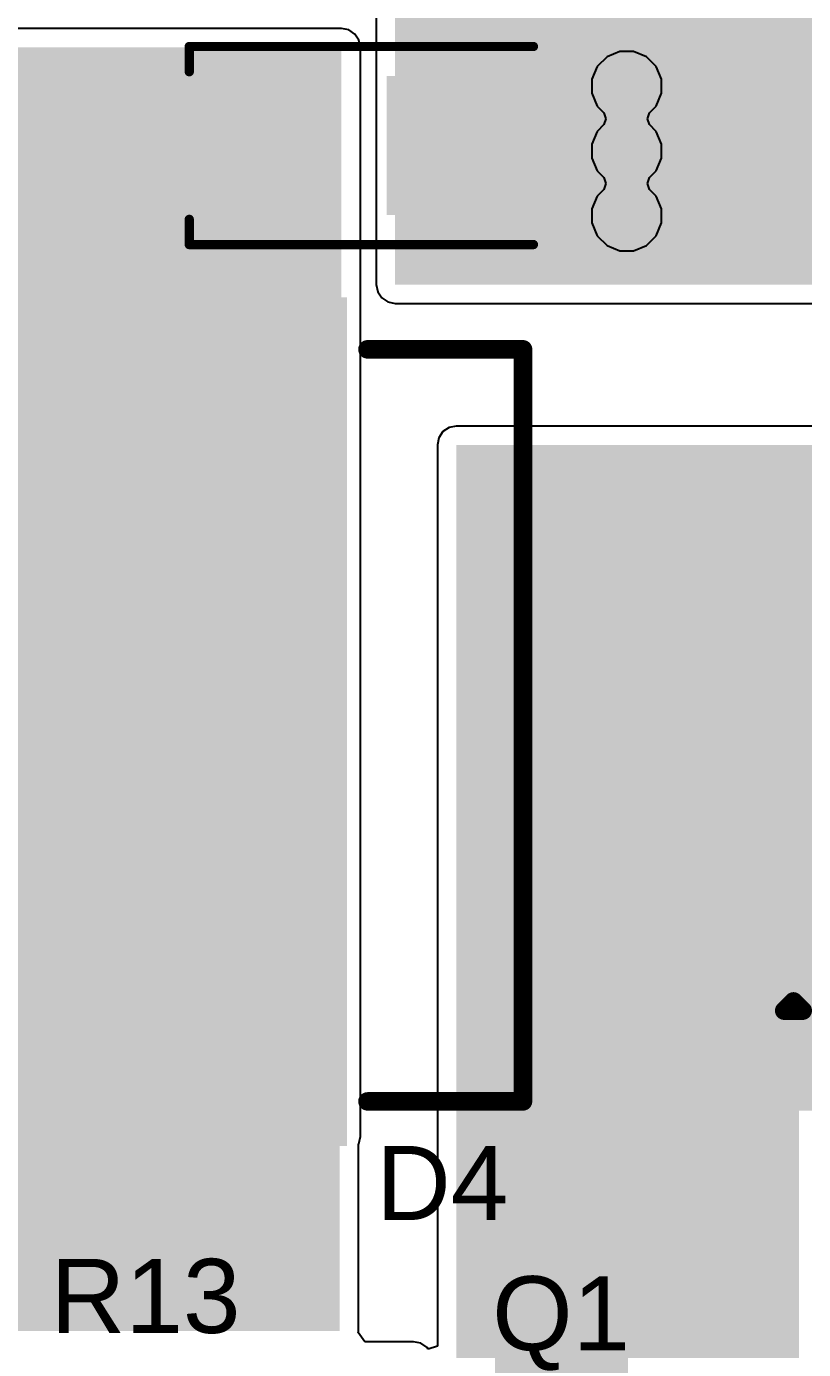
# Model space of a CAD drawing. Header units: millimetres. Extents: x 0 to 5381, y 0 to 5431.
# Drawn here: x 58.85 to 69.51, y 17.1 to 35.24 of the extents above; entities that cross this region are included whole.
import ezdxf

# ---------------------------------------------------------------- set-up
doc = ezdxf.new("R2010")
doc.units = ezdxf.units.MM
for name, color, linetype in [('BottomLayer', 5, 'Continuous'), ('BottomSolder', 6, 'Continuous'), ('TopLayer', 1, 'Continuous'), ('TopOverlay', 2, 'Continuous'), ('TopPaste', 8, 'Continuous'), ('TopSolder', 216, 'Continuous'), ('ViaHoleLayer', 16, 'Continuous')]:
    doc.layers.add(name, color=color, linetype=linetype)
doc.styles.add('Arial', font='', dxfattribs={"height": 0.2})
doc.styles.get('Arial').set_extended_font_data('Arial')

# ---------------------------------------------------------------- blocks, each defined once
blk = doc.blocks.new('SMA_47')
at = {"layer": 'TopLayer'}
for points in [[(-3.25, 0.85), (-0.75, 0.85), (-0.75, -0.85), (-3.25, -0.85)], [(0.75, 0.85), (3.25, 0.85), (3.25, -0.85), (0.75, -0.85)]]:
    blk.add_hatch(color=1, dxfattribs=at).paths.add_polyline_path(points)
at = {"layer": 'TopOverlay'}
for points in [[(-4.445, -1.422), (-3.278, -1.422), (-3.278, 1.422), (-4.445, 1.422)], [(-3.3, 0.924), (-2.596, 0.924), (-2.596, 1.422), (-3.3, 1.422)], [(-3.3, -1.422), (-2.596, -1.422), (-2.596, -0.924), (-3.3, -0.924)]]:
    blk.add_hatch(color=2, dxfattribs=at).paths.add_polyline_path(points)
at = {"layer": 'TopPaste'}
for points in [[(-3.25, 0.85), (-0.75, 0.85), (-0.75, -0.85), (-3.25, -0.85)], [(0.75, 0.85), (3.25, 0.85), (3.25, -0.85), (0.75, -0.85)]]:
    blk.add_hatch(color=8, dxfattribs=at).paths.add_polyline_path(points)
at = {"layer": 'TopSolder'}
for points in [[(-3.352, 0.952), (-0.648, 0.952), (-0.648, -0.952), (-3.352, -0.952)], [(0.648, 0.952), (3.352, 0.952), (3.352, -0.952), (0.648, -0.952)]]:
    blk.add_hatch(color=216, dxfattribs=at).paths.add_polyline_path(points)
at = {"layer": 'TopOverlay', "const_width": 0.127}
for points in [[(2.061, 1.358), (-2.658, 1.358)], [(2.061, 1.358), (2.061, 1.012)], [(2.061, -1.012), (2.061, -1.358)], [(2.061, -1.358), (-2.658, -1.358)]]:
    blk.add_lwpolyline(points, dxfattribs=at)
at = {"layer": 'TopOverlay', "const_width": 0.0635}
for points in [[(-2.69, 1.358, 1), (-2.626, 1.358, 1)], [(2.029, 1.358, 1), (2.093, 1.358, 1)], [(2.029, 1.358, 1), (2.093, 1.358, 1)], [(2.029, 1.012, 1), (2.093, 1.012, 1)], [(2.029, -1.012, 1), (2.093, -1.012, 1)], [(-2.69, -1.358, 1), (-2.626, -1.358, 1)], [(2.029, -1.358, 1), (2.093, -1.358, 1)], [(2.029, -1.358, 1), (2.093, -1.358, 1)]]:
    blk.add_lwpolyline(points, format="xyb", close=True, dxfattribs=at)
blk = doc.blocks.new('D2P____48')
at = {"layer": 'TopLayer'}
for points in [[(-5.715, 9.78), (5.715, 9.78), (5.715, 0.89), (-5.715, 0.89)], [(-3.58, -3.43), (-1.5, -3.43), (-1.5, -7.24), (-3.58, -7.24)], [(1.5, -3.43), (3.58, -3.43), (3.58, -7.24), (1.5, -7.24)]]:
    blk.add_hatch(color=1, dxfattribs=at).paths.add_polyline_path(points)
at = {"layer": 'TopPaste'}
for points in [[(-5.715, 9.78), (5.715, 9.78), (5.715, 0.89), (-5.715, 0.89)], [(-3.58, -3.43), (-1.5, -3.43), (-1.5, -7.24), (-3.58, -7.24)], [(1.5, -3.43), (3.58, -3.43), (3.58, -7.24), (1.5, -7.24)]]:
    blk.add_hatch(color=8, dxfattribs=at).paths.add_polyline_path(points)
at = {"layer": 'TopSolder'}
for points in [[(-5.817, 9.882), (5.817, 9.882), (5.817, 0.788), (-5.817, 0.788)], [(-3.682, -3.328), (-1.398, -3.328), (-1.398, -7.342), (-3.682, -7.342)], [(1.398, -3.328), (3.682, -3.328), (3.682, -7.342), (1.398, -7.342)]]:
    blk.add_hatch(color=216, dxfattribs=at).paths.add_polyline_path(points)
at = {"layer": 'TopOverlay', "const_width": 0.254}
for points in [[(-5.207, 0.508), (-5.207, -1.626)], [(5.105, 0.508), (5.105, -1.626)], [(-5.207, -1.626), (5.105, -1.626)], [(-3.962, -5.207), (-3.835, -5.334)], [(-3.962, -5.207), (-3.962, -5.461)], [(-3.835, -5.334), (-3.962, -5.461)]]:
    blk.add_lwpolyline(points, dxfattribs=at)
at = {"layer": 'TopOverlay', "const_width": 0.127}
for points in [[(-5.27, 0.508, 1), (-5.144, 0.508, 1)], [(5.042, 0.508, 1), (5.169, 0.508, 1)], [(-5.27, -1.626, 1), (-5.144, -1.626, 1)], [(-5.27, -1.626, 1), (-5.144, -1.626, 1)], [(5.042, -1.626, 1), (5.169, -1.626, 1)], [(5.042, -1.626, 1), (5.169, -1.626, 1)], [(-4.026, -5.207, 1), (-3.899, -5.207, 1)], [(-4.026, -5.207, 1), (-3.899, -5.207, 1)], [(-3.899, -5.334, 1), (-3.772, -5.334, 1)], [(-3.899, -5.334, 1), (-3.772, -5.334, 1)], [(-4.026, -5.461, 1), (-3.899, -5.461, 1)], [(-4.026, -5.461, 1), (-3.899, -5.461, 1)]]:
    blk.add_lwpolyline(points, format="xyb", close=True, dxfattribs=at)

msp = doc.modelspace()

# ---------------------------------------------------------------- hatches: boundary and pattern name
at = {"layer": 'BottomLayer'}
h = msp.add_hatch(color=5, dxfattribs=at)
edge = h.paths.add_edge_path()
edge.add_arc((67.081, 34.418), 0.3, 0, 360)
h = msp.add_hatch(color=5, dxfattribs=at)
edge = h.paths.add_edge_path()
edge.add_arc((67.081, 33.529), 0.3, 0, 360)
h = msp.add_hatch(color=5, dxfattribs=at)
edge = h.paths.add_edge_path()
edge.add_arc((67.081, 32.64), 0.3, 0, 360)
at = {"layer": 'BottomSolder'}
h = msp.add_hatch(color=6, dxfattribs=at)
edge = h.paths.add_edge_path()
edge.add_arc((67.081, 34.418), 0.15, 0, 360)
h = msp.add_hatch(color=6, dxfattribs=at)
edge = h.paths.add_edge_path()
edge.add_arc((67.081, 33.529), 0.15, 0, 360)
h = msp.add_hatch(color=6, dxfattribs=at)
edge = h.paths.add_edge_path()
edge.add_arc((67.081, 32.64), 0.15, 0, 360)
at = {"layer": 'TopLayer'}
for points in [[(71.552, 31.699), (71.552, 44.787), (68.986, 44.787), (68.986, 31.699)], [(69.088, 31.699), (69.088, 39.827), (63.906, 39.827), (63.906, 31.699)], [(51.156, 20.015), (63.17, 20.015), (63.17, 34.95), (51.156, 34.95)], [(64.745, 0.965), (69.444, 0.965), (69.444, 29.499), (64.745, 29.499)], [(71.399, 20.371), (71.399, 29.499), (67.278, 29.499), (67.278, 20.371)], [(53.942, 17.348), (63.144, 17.348), (63.144, 21.866), (53.942, 21.866)]]:
    msp.add_hatch(color=1, dxfattribs=at).paths.add_polyline_path(points)
h = msp.add_hatch(color=1, dxfattribs=at)
edge = h.paths.add_edge_path()
edge.add_arc((67.081, 34.418), 0.3, 0, 360)
h = msp.add_hatch(color=1, dxfattribs=at)
edge = h.paths.add_edge_path()
edge.add_arc((67.081, 33.529), 0.3, 0, 360)
h = msp.add_hatch(color=1, dxfattribs=at)
edge = h.paths.add_edge_path()
edge.add_arc((67.081, 32.64), 0.3, 0, 360)
at = {"layer": 'TopSolder'}
h = msp.add_hatch(color=216, dxfattribs=at)
edge = h.paths.add_edge_path()
edge.add_arc((67.081, 34.418), 0.15, 0, 360)
h = msp.add_hatch(color=216, dxfattribs=at)
edge = h.paths.add_edge_path()
edge.add_arc((67.081, 33.529), 0.15, 0, 360)
h = msp.add_hatch(color=216, dxfattribs=at)
edge = h.paths.add_edge_path()
edge.add_arc((67.081, 32.64), 0.15, 0, 360)
at = {"layer": 'ViaHoleLayer'}
h = msp.add_hatch(color=16, dxfattribs=at)
edge = h.paths.add_edge_path()
edge.add_arc((67.081, 34.418), 0.15, 0, 360)
h = msp.add_hatch(color=16, dxfattribs=at)
edge = h.paths.add_edge_path()
edge.add_arc((67.081, 33.529), 0.15, 0, 360)
h = msp.add_hatch(color=16, dxfattribs=at)
edge = h.paths.add_edge_path()
edge.add_arc((67.081, 32.64), 0.15, 0, 360)

# ---------------------------------------------------------------- linework, layer by layer
at = {"layer": 'BottomLayer'}
for p, q in [((66.986, 34.895), (66.811, 34.823)), ((67.176, 34.895), (66.986, 34.895)), ((67.352, 34.823), (67.176, 34.895)), ((66.676, 34.688), (66.604, 34.513)), ((66.811, 34.823), (66.676, 34.688)), ((67.486, 34.688), (67.352, 34.823)), ((67.559, 34.513), (67.486, 34.688)), ((66.604, 34.513), (66.604, 34.322)), ((67.559, 34.322), (67.559, 34.513)), ((66.604, 34.322), (66.676, 34.147)), ((67.486, 34.147), (67.559, 34.322)), ((66.676, 34.147), (66.769, 34.054)), ((67.393, 34.054), (67.486, 34.147)), ((66.769, 34.054), (66.797, 33.973)), ((66.797, 33.973), (66.769, 33.892)), ((67.366, 33.973), (67.393, 34.054)), ((67.393, 33.892), (67.366, 33.973)), ((66.676, 33.799), (66.604, 33.624)), ((66.769, 33.892), (66.676, 33.799)), ((67.486, 33.799), (67.393, 33.892)), ((67.559, 33.624), (67.486, 33.799)), ((66.604, 33.624), (66.604, 33.433)), ((67.559, 33.433), (67.559, 33.624)), ((66.604, 33.433), (66.676, 33.258)), ((67.486, 33.258), (67.559, 33.433)), ((66.676, 33.258), (66.769, 33.165)), ((67.393, 33.165), (67.486, 33.258)), ((66.769, 33.165), (66.797, 33.084)), ((66.797, 33.084), (66.769, 33.003)), ((67.366, 33.084), (67.393, 33.165)), ((67.393, 33.003), (67.366, 33.084)), ((66.676, 32.91), (66.604, 32.735)), ((66.769, 33.003), (66.676, 32.91)), ((67.486, 32.91), (67.393, 33.003)), ((67.559, 32.735), (67.486, 32.91)), ((66.604, 32.735), (66.604, 32.544)), ((67.559, 32.544), (67.559, 32.735)), ((66.604, 32.544), (66.676, 32.369)), ((67.486, 32.369), (67.559, 32.544)), ((66.676, 32.369), (66.811, 32.234)), ((67.352, 32.234), (67.486, 32.369)), ((66.811, 32.234), (66.986, 32.162)), ((66.986, 32.162), (67.176, 32.162)), ((67.176, 32.162), (67.352, 32.234))]:
    msp.add_line(p, q, dxfattribs=at)
at = {"layer": 'TopLayer'}
for p, q in [((63.647, 38.654), (63.647, 31.699)), ((63.17, 35.209), (51.156, 35.209)), ((63.269, 35.19), (63.17, 35.209)), ((63.353, 35.134), (63.269, 35.19)), ((63.409, 35.05), (63.353, 35.134)), ((63.429, 34.95), (63.409, 35.05)), ((63.429, 20.015), (63.429, 34.95)), ((63.647, 31.699), (63.667, 31.6)), ((63.667, 31.6), (63.723, 31.516)), ((63.723, 31.516), (63.807, 31.46)), ((63.807, 31.46), (63.906, 31.44)), ((63.906, 31.44), (71.552, 31.44)), ((64.745, 29.758), (64.645, 29.738)), ((71.399, 29.758), (64.745, 29.758)), ((64.505, 29.598), (64.486, 29.499)), ((64.561, 29.682), (64.505, 29.598)), ((64.645, 29.738), (64.561, 29.682)), ((64.486, 29.499), (64.486, 17.141)), ((63.409, 19.916), (63.429, 20.015)), ((63.403, 19.908), (63.409, 19.916)), ((63.403, 17.348), (63.403, 19.908)), ((63.399, 17.328), (63.403, 17.348)), ((63.492, 17.201), (63.399, 17.328)), ((64.16, 17.201), (63.492, 17.201)), ((64.26, 17.181), (64.16, 17.201)), ((64.344, 17.125), (64.26, 17.181)), ((64.359, 17.102), (64.344, 17.125)), ((64.486, 17.141), (64.359, 17.102))]:
    msp.add_line(p, q, dxfattribs=at)

# ---------------------------------------------------------------- block references
for name, p, rotation in [('SMA_47', (63.144, 33.605), 180), ('D2P____48', (64.034, 25.705), 90)]:
    msp.add_blockref(name, p, dxfattribs=dict(rotation=rotation))

# ---------------------------------------------------------------- texts
at = {"layer": 'TopOverlay', "style": 'Arial'}
for s, p in [('D4', (63.644, 18.872)), ('R13', (59.182, 17.323)), ('Q1', (65.236, 17.085))]:
    msp.add_text(s, height=1.016, dxfattribs=at).set_placement(p)

doc.saveas('drawing.dxf')
